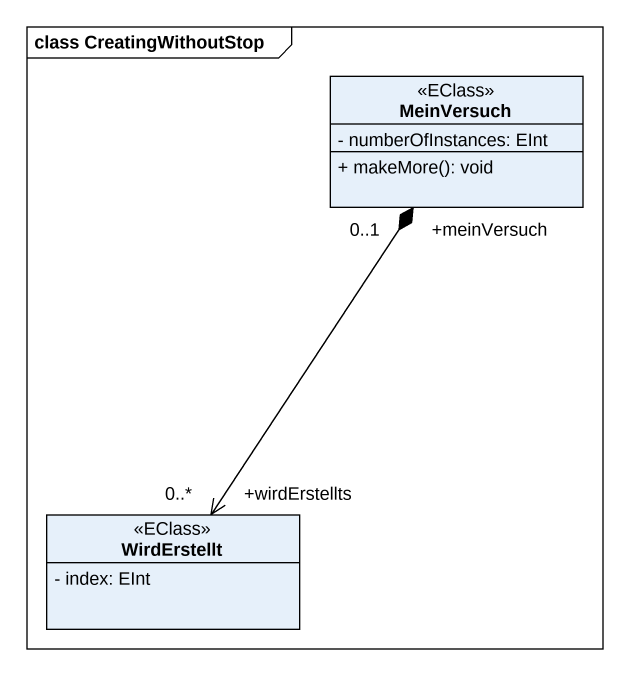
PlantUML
@startuml
mainframe class CreatingWithoutStop
hide circle
hide empty members
skinparam classAttributeIconSize 0
class MeinVersuch <<EClass>> {
  - numberOfInstances: EInt
  + makeMore(): void
}
class WirdErstellt <<EClass>> {
  - index: EInt
}
MeinVersuch "+meinVersuch\n0..1" *--> "+wirdErstellts\n0..*" WirdErstellt
@enduml
